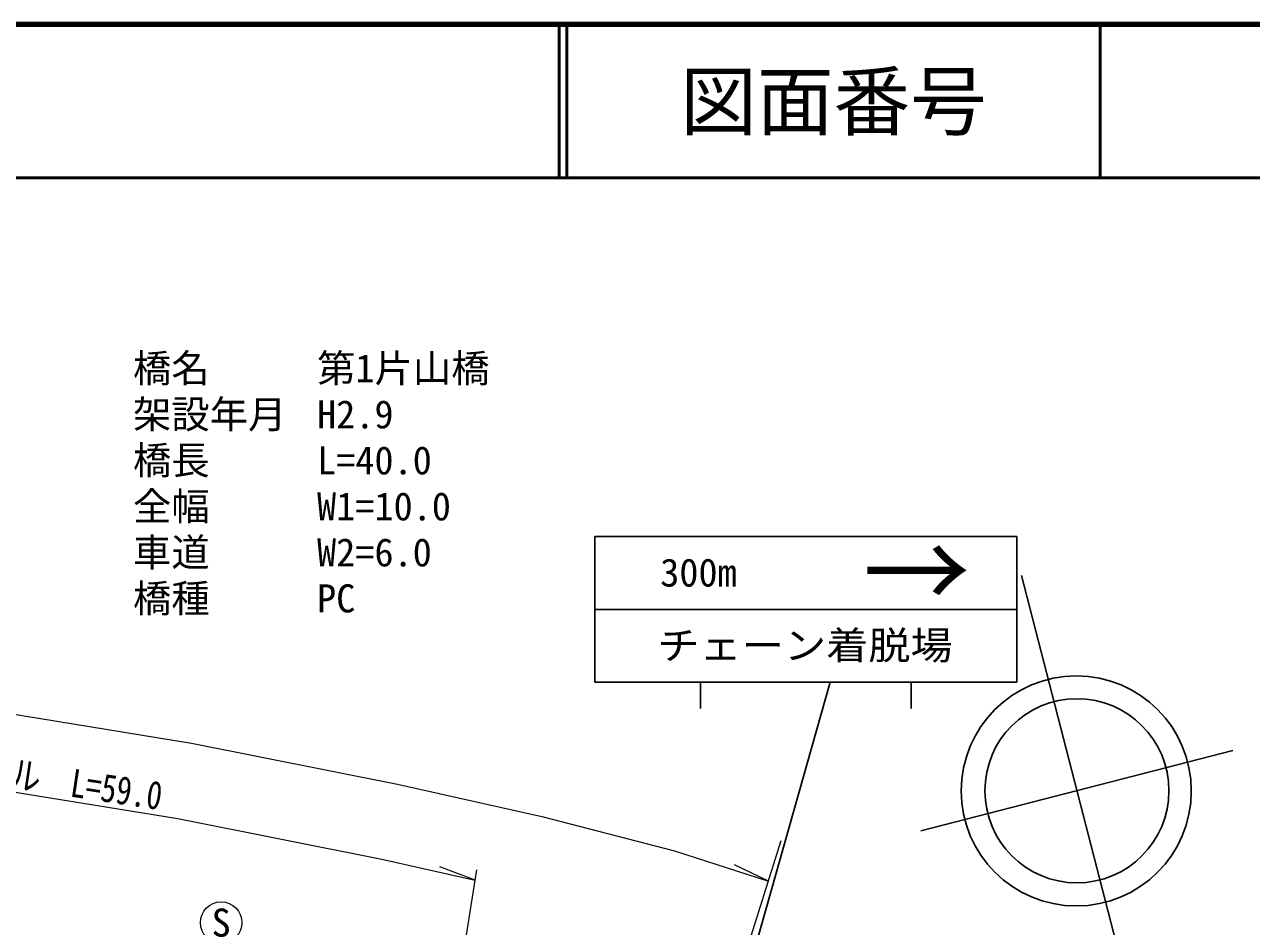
# Model space of a CAD drawing. Units: millimetres at full size, sheet at 1:1000; details may follow other scales. Extents: x 40000 to 680000, y 20000 to 380000.
# Drawn here: x 473884 to 553871, y 321199 to 380000 of the extents above; entities that cross this region are included whole.
import ezdxf
from ezdxf.enums import TextEntityAlignment as Align

# ---------------------------------------------------------------- set-up
doc = ezdxf.new("R2010")
doc.units = ezdxf.units.MM
doc.header["$LTSCALE"] = 1000
for name, color, linetype, lineweight in [('M-BMK-SRVR', 3, 'Continuous', 25), ('M-STR-HTXT', 7, 'Continuous', 13), ('M-STR-STRC', 7, 'Continuous', 25), ('M-TTL', 2, 'Continuous', 140), ('M-TTL-LINE', 7, 'Continuous', 50)]:
    doc.layers.add(name, color=color, linetype=linetype, lineweight=lineweight)
doc.layers.add('M-TTL-TXT', color=7, linetype='Continuous')
doc.styles.add('ＭＳ ゴシック', font='')
doc.styles.get('ＭＳ ゴシック').set_extended_font_data('MS Gothic')

msp = doc.modelspace()

# ---------------------------------------------------------------- linework, layer by layer
at = {"layer": 'M-BMK-SRVR'}
for p, q in [((538875, 344087), (547112, 312102)), ((552659, 332664), (532323, 327427))]:
    msp.add_line(p, q, dxfattribs=at)
for centre, radius in [((542450, 330035), 7500), ((542491, 330045), 6000)]:
    msp.add_circle(centre, radius, dxfattribs=at)
at = {"layer": 'M-STR-HTXT'}
for p, q in [((513034, 294633), (523214, 326793)), ((498079, 291753), (503364, 324894)), ((503258, 324228), (500961, 325094)), ((522379, 324158), (520170, 325227))]:
    msp.add_line(p, q, dxfattribs=at)
for points in [[(398332, 345414), (471572, 335299), (484767, 333157), (498206, 330486), (507601, 328378), (516254, 326128), (522379, 324158)], [(445804, 333810), (470829, 330354), (483879, 328235), (497172, 325594), (503258, 324228)]]:
    msp.add_lwpolyline(points, dxfattribs=at)
msp.add_circle((486703, 321450), 1350, dxfattribs=at)
at = {"layer": 'M-STR-STRC'}
for p, q in [((511072, 346616), (538572, 346616)), ((511072, 346616), (511072, 337116)), ((538572, 346616), (538572, 337116)), ((538572, 341866), (511072, 341866)), ((538572, 337116), (511072, 337116)), ((512490, 287929), (526412, 337116)), ((517957, 337116), (517957, 335412)), ((531688, 337116), (531688, 335412))]:
    msp.add_line(p, q, dxfattribs=at)
at = {"layer": 'M-TTL'}
msp.add_line((680000, 380000), (40000, 380000), dxfattribs=at)
at = {"layer": 'M-TTL-LINE'}
for p, q in [((508747, 380000), (508747, 370000)), ((509247, 380000), (509247, 370000)), ((543997, 380000), (543997, 370000)), ((40000, 370000), (680000, 370000))]:
    msp.add_line(p, q, dxfattribs=at)

# ---------------------------------------------------------------- texts
at = {"layer": 'M-STR-HTXT', "style": 'ＭＳ ゴシック'}
for s, p in [('橋名', (480954, 356123)), ('第1片山橋', (492954, 356123)), ('架設年月', (480954, 353123)), ('H2.9', (492954, 353123)), ('橋長', (480954, 350123)), ('L=40.0', (492954, 350123)), ('全幅', (480954, 347123)), ('W1=10.0', (492954, 347123)), ('車道', (480954, 344123)), ('W2=6.0', (492954, 344123)), ('橋種', (480954, 341123)), ('PC', (492954, 341123))]:
    msp.add_text(s, height=1833, dxfattribs=at).set_placement(p, align=Align.BOTTOM_LEFT)
at = {"layer": 'M-STR-HTXT', "style": 'ＭＳ ゴシック', "width": 0.8}
msp.add_text('ガードレール\u3000L=59.0', height=1833, rotation=351.483, dxfattribs=at).set_placement((472745, 329727), align=Align.BOTTOM_CENTER)
at = {"layer": 'M-STR-HTXT', "style": 'ＭＳ ゴシック'}
msp.add_text('S', height=1833, dxfattribs=at).set_placement((486703, 321450), align=Align.MIDDLE_CENTER)
at = {"layer": 'M-STR-STRC', "style": 'ＭＳ ゴシック'}
msp.add_text('↑', height=5132, rotation=270, dxfattribs=at).set_placement((527857, 347914), align=Align.BOTTOM_LEFT)
msp.add_text('300m', height=1833, dxfattribs=at).set_placement((515325, 342808), align=Align.BOTTOM_LEFT)
at = {"layer": 'M-STR-STRC', "style": 'ＭＳ ゴシック', "width": 1.1}
msp.add_text('チェーン着脱場', height=1833, dxfattribs=at).set_placement((515143, 338058), align=Align.BOTTOM_LEFT)
at = {"layer": 'M-TTL-TXT', "style": 'ＭＳ ゴシック'}
msp.add_text('図面番号', height=3666, dxfattribs=at).set_placement((526622, 375000), align=Align.MIDDLE_CENTER)

doc.saveas('drawing.dxf')
